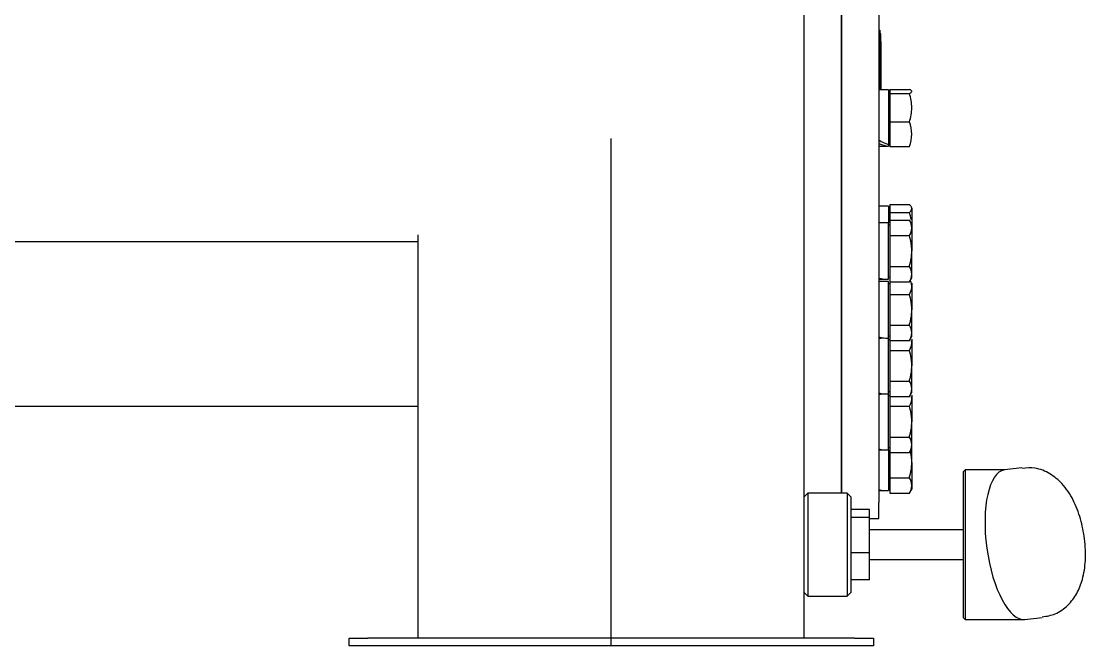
# Model space of a CAD drawing. Extents: x -681219 to -550379, y -242630 to -158199.
# Drawn here: x -622785 to -622049, y -173633 to -173200 of the extents above; entities that cross this region are included whole.
import ezdxf
from ezdxf.lldxf.tags import DXFTag

# ---------------------------------------------------------------- set-up
doc = ezdxf.new("R2010")
doc.units = 0
doc.header["$LTSCALE"] = 1000
doc.layers.get('0').update_dxf_attribs({"linetype": 'CONTINUOUS'})
for name, color, linetype in [('$TD_AUDIT_GENERATED_(382)', 7, 'CONTINUOUS'), ('$TD_AUDIT_GENERATED_(4B7)', 7, 'CONTINUOUS'), ('20_GB93', 7, 'CONTINUOUS'), ('COMM65010006', 7, 'CONTINUOUS'), ('M20×45_GB5783', 7, 'CONTINUOUS'), ('SPTZ011001632', 7, 'CONTINUOUS'), ('SPTZ011001782', 7, 'CONTINUOUS'), ('SPTZ011001802', 7, 'CONTINUOUS'), ('SPTZ011001812', 7, 'CONTINUOUS'), ('WZPB-223-M27×2', 7, 'CONTINUOUS'), ('进料法兰', 7, 'CONTINUOUS')]:
    doc.layers.add(name, color=color, linetype=linetype)
tags = doc.linetypes.add('CENTER2', pattern=[28.575, 19.05, -3.175, 3.175, -3.175]).pattern_tags.tags
tags[10:11] = [DXFTag(74, 4), DXFTag(75, 0), DXFTag(340, '0'), DXFTag(46, 0.0), DXFTag(50, 0.0), DXFTag(44, 0.0), DXFTag(45, 0.0)]
tags[8:9] = [DXFTag(74, 4), DXFTag(75, 0), DXFTag(340, '0'), DXFTag(46, 0.0), DXFTag(50, 0.0), DXFTag(44, 0.0), DXFTag(45, 0.0)]
tags[6:7] = [DXFTag(74, 4), DXFTag(75, 0), DXFTag(340, '0'), DXFTag(46, 0.0), DXFTag(50, 0.0), DXFTag(44, 0.0), DXFTag(45, 0.0)]
tags[4:5] = [DXFTag(74, 4), DXFTag(75, 0), DXFTag(340, '0'), DXFTag(46, 0.0), DXFTag(50, 0.0), DXFTag(44, 0.0), DXFTag(45, 0.0)]

msp = doc.modelspace()

# ---------------------------------------------------------------- linework, layer by layer
at = {"layer": '$TD_AUDIT_GENERATED_(382)', "color": 7, "linetype": 'Continuous'}
for p, q in [((-622243.6665, -173421.7004), (-622243.6665, -172511.6804)), ((-622217.7465, -173421.7004), (-622217.7465, -172511.6804)), ((-622243.6665, -173448.7964), (-622243.6665, -173421.7004)), ((-622217.7465, -173527.2104), (-622217.7465, -173421.7004))]:
    msp.add_line(p, q, dxfattribs=at)
at = {"layer": '$TD_AUDIT_GENERATED_(4B7)', "color": 7, "linetype": 'Continuous'}
for p, q in [((-622241.0745, -173527.2104), (-622243.6665, -173529.8024)), ((-622241.0745, -173527.2104), (-622241.0745, -173598.4904)), ((-622213.8585, -173527.2104), (-622241.0745, -173527.2104)), ((-622213.8585, -173527.2104), (-622213.8585, -173598.4904)), ((-622211.2665, -173529.8024), (-622213.8585, -173527.2104)), ((-622211.2665, -173529.8024), (-622211.2665, -173595.8984)), ((-622243.6665, -173595.8984), (-622241.0745, -173598.4904)), ((-622241.0745, -173598.4904), (-622213.8585, -173598.4904)), ((-622213.8585, -173598.4904), (-622211.2665, -173595.8984))]:
    msp.add_line(p, q, dxfattribs=at)
at = {"linetype": 'CENTER2', "ltscale": 5}
msp.add_line((-622377.1545, -173632.8344), (-622377.1545, -173281.4548), dxfattribs=at)
at = {"layer": '20_GB93', "color": 7, "linetype": 'Continuous'}
for p, q in [((-622185.3465, -173247.7034), (-622191.8265, -173247.7034)), ((-622185.3465, -173247.7034), (-622185.3465, -173285.6948)), ((-622191.8265, -173286.8426), (-622185.3465, -173286.8426)), ((-622185.3465, -173285.6948), (-622185.3465, -173286.7324)), ((-622185.3465, -173286.7324), (-622185.3465, -173286.8426)), ((-622185.3465, -173328.3475), (-622191.8265, -173328.3475)), ((-622185.3465, -173328.3475), (-622185.3465, -173339.8509)), ((-622185.3465, -173339.8509), (-622191.8265, -173339.8509)), ((-622185.3465, -173378.9901), (-622185.3465, -173339.8509)), ((-622191.8265, -173378.9901), (-622190.8775, -173378.9901)), ((-622185.3465, -173380.5777), (-622191.8265, -173380.5777)), ((-622185.3465, -173419.7169), (-622185.3465, -173380.5777)), ((-622191.8265, -173419.7169), (-622190.8775, -173419.7169)), ((-622185.3465, -173458.4813), (-622185.3465, -173419.6939)), ((-622191.8265, -173458.4813), (-622190.8775, -173458.4813)), ((-622185.3465, -173497.2458), (-622185.3465, -173458.4583)), ((-622191.8265, -173497.2458), (-622190.8775, -173497.2458)), ((-622185.3465, -173497.2228), (-622185.3465, -173525.396)), ((-622191.8265, -173525.396), (-622190.8775, -173525.396))]:
    msp.add_line(p, q, dxfattribs=at)
for centre, start, end in [((-622186.2955, -173359.4205), 253.5825523, 272.7794916), ((-622190.8775, -173359.4205), 267.2205084, 276.7230719), ((-622186.2955, -173400.1473), 253.5825523, 272.7794916), ((-622190.8775, -173400.1473), 267.2205084, 276.723072), ((-622186.2955, -173438.9117), 253.5825523, 272.7794916), ((-622190.8775, -173438.9117), 267.2205084, 276.723072), ((-622186.2955, -173477.6762), 253.5825523, 272.7794916), ((-622190.8775, -173477.6762), 267.2205084, 276.7230717), ((-622186.2955, -173505.8264), 253.5825523, 272.7794916), ((-622190.8775, -173505.8264), 267.2205084, 276.7230717)]:
    msp.add_arc(centre, 19.5696, start, end, dxfattribs=at)
for centre, start_param, end_param in [((-622186.2955, -173267.273), 5.01489909, 5.34994888), ((-622190.8775, -173267.273), 5.25292632, 5.58797612)]:
    msp.add_ellipse(centre, major_axis=(16.2715, -16.2715), ratio=0.66817864, start_param=start_param, end_param=end_param, dxfattribs=at)
at = {"layer": 'COMM65010006', "color": 7, "linetype": 'Continuous'}
for p, q in [((-622191.8265, -173206.4504), (-622191.1785, -173206.4504)), ((-622191.1785, -173206.4504), (-622191.1785, -173247.7034)), ((-622190.5305, -173209.0424), (-622191.1785, -173209.0424)), ((-622190.5305, -173214.2264), (-622190.5305, -173209.0424)), ((-622190.5305, -173214.2264), (-622191.1785, -173214.2264)), ((-622190.5305, -173214.2264), (-622190.5305, -173247.7034))]:
    msp.add_line(p, q, dxfattribs=at)
at = {"layer": 'M20×45_GB5783', "color": 7, "linetype": 'Continuous'}
for p, q in [((-622184.3097, -173247.5467), (-622170.7984, -173247.5467)), ((-622184.3097, -173247.5467), (-622184.3097, -173250.3338)), ((-622184.3097, -173249.3234), (-622185.3465, -173249.3234)), ((-622184.3097, -173250.3338), (-622170.7981, -173250.3338)), ((-622184.3097, -173250.3338), (-622184.3097, -173270.0602)), ((-622184.3097, -173270.0602), (-622170.7981, -173270.0602)), ((-622184.3097, -173270.0602), (-622184.3097, -173286.9993)), ((-622185.3465, -173285.2226), (-622184.3097, -173285.2226)), ((-622184.3097, -173286.9993), (-622170.7984, -173286.9993)), ((-622184.3097, -173327.2934), (-622170.7981, -173327.2934)), ((-622184.3097, -173327.2934), (-622184.3097, -173332.8193)), ((-622184.3097, -173329.9675), (-622185.3465, -173329.9675)), ((-622184.3097, -173332.8193), (-622170.7984, -173332.8193)), ((-622184.3097, -173332.8193), (-622184.3097, -173338.0689)), ((-622169.1465, -173329.4266), (-622169.1465, -173340.93)), ((-622184.3097, -173341.4709), (-622185.3465, -173341.4709)), ((-622184.3097, -173338.0689), (-622170.7984, -173338.0689)), ((-622184.3097, -173338.0689), (-622184.3097, -173348.7447)), ((-622169.1465, -173340.93), (-622170.7984, -173338.0689)), ((-622169.1465, -173340.93), (-622169.1465, -173359.4205)), ((-622184.3097, -173348.7447), (-622170.7981, -173348.7447)), ((-622184.3097, -173348.7447), (-622184.3097, -173370.0963)), ((-622169.1465, -173377.911), (-622169.1465, -173359.4205)), ((-622184.3097, -173370.0963), (-622170.7981, -173370.0963)), ((-622184.3097, -173370.0963), (-622184.3097, -173380.7721)), ((-622185.3465, -173377.3701), (-622184.3097, -173377.3701)), ((-622170.7984, -173380.7721), (-622169.1465, -173377.911)), ((-622184.3097, -173382.1977), (-622185.3465, -173382.1977)), ((-622184.3097, -173380.7721), (-622170.7984, -173380.7721)), ((-622184.3097, -173380.7721), (-622184.3097, -173389.4715)), ((-622169.1465, -173381.6568), (-622169.1465, -173400.1473)), ((-622184.3097, -173389.4715), (-622170.7981, -173389.4715)), ((-622184.3097, -173389.4715), (-622184.3097, -173410.8231)), ((-622169.1465, -173418.6378), (-622169.1465, -173400.1473)), ((-622184.3097, -173410.8231), (-622170.7981, -173410.8231)), ((-622184.3097, -173410.8231), (-622184.3097, -173421.4989)), ((-622185.3465, -173418.0969), (-622184.3097, -173418.0969)), ((-622184.3097, -173420.9621), (-622185.3465, -173420.9621)), ((-622184.3097, -173421.4989), (-622184.3097, -173428.2359)), ((-622184.3097, -173421.4989), (-622170.7984, -173421.4989)), ((-622170.7984, -173421.4989), (-622169.1465, -173418.6378)), ((-622169.1465, -173420.4213), (-622169.1465, -173438.9117)), ((-622184.3097, -173428.2359), (-622170.7981, -173428.2359)), ((-622184.3097, -173428.2359), (-622184.3097, -173449.5875)), ((-622169.1465, -173457.4022), (-622169.1465, -173438.9117)), ((-622184.3097, -173449.5875), (-622170.7981, -173449.5875)), ((-622184.3097, -173449.5875), (-622184.3097, -173460.2633)), ((-622185.3465, -173456.8613), (-622184.3097, -173456.8613)), ((-622184.3097, -173459.7266), (-622185.3465, -173459.7266)), ((-622184.3097, -173460.2633), (-622184.3097, -173467.0004)), ((-622184.3097, -173460.2633), (-622170.7984, -173460.2633)), ((-622170.7984, -173460.2633), (-622169.1465, -173457.4022)), ((-622169.1465, -173459.1857), (-622169.1465, -173477.6762)), ((-622184.3097, -173467.0004), (-622170.7981, -173467.0004)), ((-622184.3097, -173467.0004), (-622184.3097, -173488.352)), ((-622169.1465, -173496.1667), (-622169.1465, -173477.6762)), ((-622184.3097, -173488.352), (-622170.7981, -173488.352)), ((-622184.3097, -173488.352), (-622184.3097, -173499.0278)), ((-622185.3465, -173495.6258), (-622184.3097, -173495.6258)), ((-622170.7984, -173499.0278), (-622169.1465, -173496.1667)), ((-622169.1465, -173505.8264), (-622169.1465, -173496.1667)), ((-622184.3097, -173499.0278), (-622184.3097, -173516.5022)), ((-622184.3097, -173499.0278), (-622170.7984, -173499.0278)), ((-622169.1465, -173505.8264), (-622169.1465, -173524.3169)), ((-622184.3097, -173516.5022), (-622170.7981, -173516.5022)), ((-622184.3097, -173516.5022), (-622184.3097, -173527.178)), ((-622185.3465, -173523.776), (-622184.3097, -173523.776)), ((-622184.3097, -173527.178), (-622170.7984, -173527.178)), ((-622170.7984, -173527.178), (-622169.1465, -173524.3169))]:
    msp.add_line(p, q, dxfattribs=at)
for centre, radius, start, end in [((-622201.4226, -173260.532), 32.2779, 0.5946031, 18.4180165), ((-622202.3383, -173259.7087), 33.1954, 341.8302209, 359.1571595), ((-622191.897, -173278.5294), 22.7352, 338.1272696, 21.8708957), ((-622202.4376, -173343.1315), 33.2773, 9.6487686, 18.0524962), ((-622178.7244, -173343.407), 9.556, 326.042862, 33.9600491), ((-622178.7243, -173375.434), 9.5559, 326.0398024, 33.9572865), ((-622178.7244, -173384.1338), 9.556, 326.042862, 25.6146943), ((-622178.7243, -173416.1608), 9.5559, 326.0398024, 33.9572865), ((-622178.7244, -173422.8983), 9.556, 326.042862, 8.8429818), ((-622178.7243, -173454.9252), 9.5559, 326.0398024, 33.9572865), ((-622178.7244, -173461.6627), 9.556, 326.042862, 8.8429818), ((-622178.7243, -173493.6897), 9.5559, 326.0398024, 33.9572865), ((-622178.7243, -173521.8399), 9.5559, 326.0398024, 33.9572865)]:
    msp.add_arc(centre, radius, start, end, dxfattribs=at)
for points, knots in [([(-622170.7981, -173250.3338), (-622170.2949, -173250.1063), (-622169.8802, -173249.8771), (-622169.3057, -173249.4139), (-622169.1478, -173249.1799), (-622169.1462, -173248.8245), (-622169.1848, -173248.7054), (-622169.3353, -173248.4699), (-622169.4471, -173248.353), (-622169.8788, -173248.0043), (-622170.2945, -173247.7745), (-622170.7984, -173247.5467)], [0, 0, 0, 0, 0.25, 0.25, 0.5, 0.5, 0.625, 0.625, 0.75, 0.75, 1, 1, 1, 1]), ([(-622170.7984, -173332.8193), (-622170.2952, -173332.3681), (-622169.8804, -173331.9137), (-622169.3058, -173330.9954), (-622169.1479, -173330.5314), (-622169.1461, -173329.8267), (-622169.1847, -173329.5907), (-622169.3352, -173329.1239), (-622169.447, -173328.892), (-622169.8786, -173328.2006), (-622170.2943, -173327.7451), (-622170.7981, -173327.2934)], [0, 0, 0, 0, 0.25, 0.25, 0.5, 0.5, 0.625, 0.625, 0.75, 0.75, 1, 1, 1, 1]), ([(-622169.1465, -173359.4205), (-622169.1465, -173358.5179), (-622169.1848, -173357.6125), (-622169.3373, -173355.7959), (-622169.4506, -173354.8942), (-622169.8848, -173352.2198), (-622170.2998, -173350.4709), (-622170.7981, -173348.7447)], [0, 0, 0, 0, 0.25, 0.25, 0.5, 0.5, 1, 1, 1, 1]), ([(-622170.7981, -173370.0963), (-622170.5475, -173369.2281), (-622170.3174, -173368.352), (-622169.9091, -173366.5796), (-622169.7327, -173365.6904), (-622169.3016, -173363.0169), (-622169.1465, -173361.2245), (-622169.1465, -173359.4205)], [0, 0, 0, 0, 0.25, 0.25, 0.5, 0.5, 1, 1, 1, 1]), ([(-622169.1465, -173400.1473), (-622169.1465, -173399.2448), (-622169.1848, -173398.3393), (-622169.3373, -173396.5227), (-622169.4506, -173395.6211), (-622169.8848, -173392.9466), (-622170.2998, -173391.1977), (-622170.7981, -173389.4715)], [0, 0, 0, 0, 0.25, 0.25, 0.5, 0.5, 1, 1, 1, 1]), ([(-622170.7981, -173410.8231), (-622170.5475, -173409.9549), (-622170.3174, -173409.0788), (-622169.9091, -173407.3064), (-622169.7327, -173406.4173), (-622169.3016, -173403.7437), (-622169.1465, -173401.9513), (-622169.1465, -173400.1473)], [0, 0, 0, 0, 0.25, 0.25, 0.5, 0.5, 1, 1, 1, 1]), ([(-622169.1465, -173438.9117), (-622169.1465, -173438.0092), (-622169.1848, -173437.1037), (-622169.3373, -173435.2871), (-622169.4506, -173434.3855), (-622169.8848, -173431.711), (-622170.2998, -173429.9622), (-622170.7981, -173428.2359)], [0, 0, 0, 0, 0.25, 0.25, 0.5, 0.5, 1, 1, 1, 1]), ([(-622170.7981, -173449.5875), (-622170.5475, -173448.7194), (-622170.3174, -173447.8432), (-622169.9091, -173446.0708), (-622169.7327, -173445.1817), (-622169.3016, -173442.5081), (-622169.1465, -173440.7158), (-622169.1465, -173438.9117)], [0, 0, 0, 0, 0.25, 0.25, 0.5, 0.5, 1, 1, 1, 1]), ([(-622169.1465, -173477.6762), (-622169.1465, -173476.7736), (-622169.1848, -173475.8682), (-622169.3373, -173474.0516), (-622169.4506, -173473.1499), (-622169.8848, -173470.4755), (-622170.2998, -173468.7266), (-622170.7981, -173467.0004)], [0, 0, 0, 0, 0.25, 0.25, 0.5, 0.5, 1, 1, 1, 1]), ([(-622170.7981, -173488.352), (-622170.5475, -173487.4838), (-622170.3174, -173486.6077), (-622169.9091, -173484.8353), (-622169.7327, -173483.9461), (-622169.3016, -173481.2726), (-622169.1465, -173479.4802), (-622169.1465, -173477.6762)], [0, 0, 0, 0, 0.25, 0.25, 0.5, 0.5, 1, 1, 1, 1]), ([(-622169.1465, -173505.8264), (-622169.1465, -173504.9238), (-622169.1848, -173504.0184), (-622169.3373, -173502.2018), (-622169.4506, -173501.3001), (-622169.7263, -173499.6017), (-622169.883, -173498.8018), (-622170.0615, -173498.0077)], [0, 0, 0, 0, 0.25, 0.25, 0.5, 0.5, 0.726288328, 0.726288328, 0.726288328, 0.726288328]), ([(-622170.7981, -173516.5022), (-622170.5475, -173515.634), (-622170.3174, -173514.7579), (-622169.9091, -173512.9855), (-622169.7327, -173512.0963), (-622169.3016, -173509.4228), (-622169.1465, -173507.6304), (-622169.1465, -173505.8264)], [0, 0, 0, 0, 0.25, 0.25, 0.5, 0.5, 1, 1, 1, 1])]:
    msp.add_open_spline(points, degree=3, knots=knots, dxfattribs=at)
at = {"layer": 'SPTZ011001632', "color": 7, "linetype": 'Continuous'}
for p, q in [((-622217.7465, -172511.6804), (-622217.7465, -173421.7004)), ((-622191.8265, -172511.6804), (-622191.8265, -173421.7004)), ((-622217.7465, -173421.7004), (-622217.7465, -173527.2104)), ((-622191.8265, -173421.7004), (-622191.8265, -173533.5464)), ((-622191.8265, -173544.7064), (-622191.8265, -173533.5464)), ((-622198.3065, -173544.7064), (-622191.8265, -173544.7064))]:
    msp.add_line(p, q, dxfattribs=at)
at = {"layer": 'SPTZ011001782', "color": 7, "linetype": 'Continuous'}
for p, q in [((-622510.6425, -173569.2294), (-622510.6425, -173348.1923)), ((-622243.6665, -173569.2294), (-622243.6665, -173448.7964)), ((-622510.6425, -173571.6918), (-622510.6425, -173569.2294)), ((-622510.6425, -173627.6504), (-622510.6425, -173571.6918)), ((-622243.6665, -173571.6918), (-622243.6665, -173569.2294)), ((-622243.6665, -173627.6504), (-622243.6665, -173571.6918))]:
    msp.add_line(p, q, dxfattribs=at)
at = {"layer": 'SPTZ011001802', "color": 7, "linetype": 'Continuous'}
msp.add_line((-623053.6665, -173352.8984), (-622510.6425, -173352.8984), dxfattribs=at)
at = {"layer": 'SPTZ011001812', "color": 7, "linetype": 'Continuous'}
msp.add_line((-623053.6665, -173466.9464), (-622510.6425, -173466.9464), dxfattribs=at)
at = {"layer": 'WZPB-223-M27×2', "color": 7, "linetype": 'Continuous'}
for p, q in [((-622132.2105, -173511.0104), (-622133.5065, -173512.3064)), ((-622133.5065, -173512.3064), (-622133.5065, -173613.3944)), ((-622132.2105, -173511.0104), (-622132.2105, -173614.6904)), ((-622104.4842, -173511.0104), (-622132.2105, -173511.0104)), ((-622092.8671, -173509.6297), (-622104.913, -173511.0614)), ((-622198.3065, -173538.5775), (-622211.2665, -173538.5775)), ((-622198.3065, -173544.1162), (-622198.3065, -173538.5775)), ((-622198.3065, -173544.1162), (-622211.2665, -173544.1162)), ((-622198.3065, -173568.3891), (-622198.3065, -173544.1162)), ((-622133.5065, -173552.4824), (-622198.3065, -173552.4824)), ((-622198.3065, -173568.3891), (-622211.2665, -173568.3891)), ((-622198.3065, -173587.1233), (-622198.3065, -173568.3891)), ((-622198.3065, -173573.2184), (-622133.5065, -173573.2184)), ((-622198.3065, -173587.1233), (-622211.2665, -173587.1233)), ((-622133.5065, -173613.3944), (-622132.2105, -173614.6904)), ((-622132.2105, -173614.6904), (-622091.7263, -173614.6904)), ((-622090.862, -173614.6394), (-622078.8161, -173613.2077))]:
    msp.add_line(p, q, dxfattribs=at)
for start_param, end_param in [(0, 3.13412091), (6.27570896, 6.28318531)]:
    msp.add_ellipse((-622097.8875, -173562.8504), major_axis=(-7.1637, 51.7713), ratio=0.37254332, start_param=start_param, end_param=end_param, dxfattribs=at)
msp.add_open_spline([(-622078.8575, -173612.8354), (-622075.5493, -173612.3396), (-622069.3202, -173611.2855), (-622060.7327, -173605.0755), (-622054.4849, -173596.6975), (-622050.4438, -173586.3903), (-622048.5633, -173573.7904), (-622049.1749, -173559.0607), (-622052.1839, -173544.4693), (-622057.187, -173531.4163), (-622063.9903, -173521.0107), (-622073.0977, -173513.389), (-622083.1493, -173509.2518), (-622089.5367, -173509.7183), (-622092.8125, -173510.0141)], degree=3, knots=[0, 0, 0, 0, 0.06329709, 0.13952849, 0.21208466, 0.289307, 0.38332404, 0.48235532, 0.57574822, 0.67461601, 0.78019297, 0.85877976, 0.93785547, 1, 1, 1, 1], dxfattribs=at)
at = {"layer": '进料法兰', "color": 7, "linetype": 'Continuous'}
for p, q in [((-622558.5945, -173632.8344), (-622558.5945, -173627.6504)), ((-622558.5945, -173627.6504), (-622545.6345, -173627.6504)), ((-622208.6745, -173627.6504), (-622545.6345, -173627.6504)), ((-622208.6745, -173627.6504), (-622195.7145, -173627.6504)), ((-622195.7145, -173627.6504), (-622195.7145, -173632.8344)), ((-622545.6345, -173632.8344), (-622558.5945, -173632.8344)), ((-622208.6745, -173632.8344), (-622545.6345, -173632.8344)), ((-622195.7145, -173632.8344), (-622208.6745, -173632.8344))]:
    msp.add_line(p, q, dxfattribs=at)

doc.saveas('drawing.dxf')
